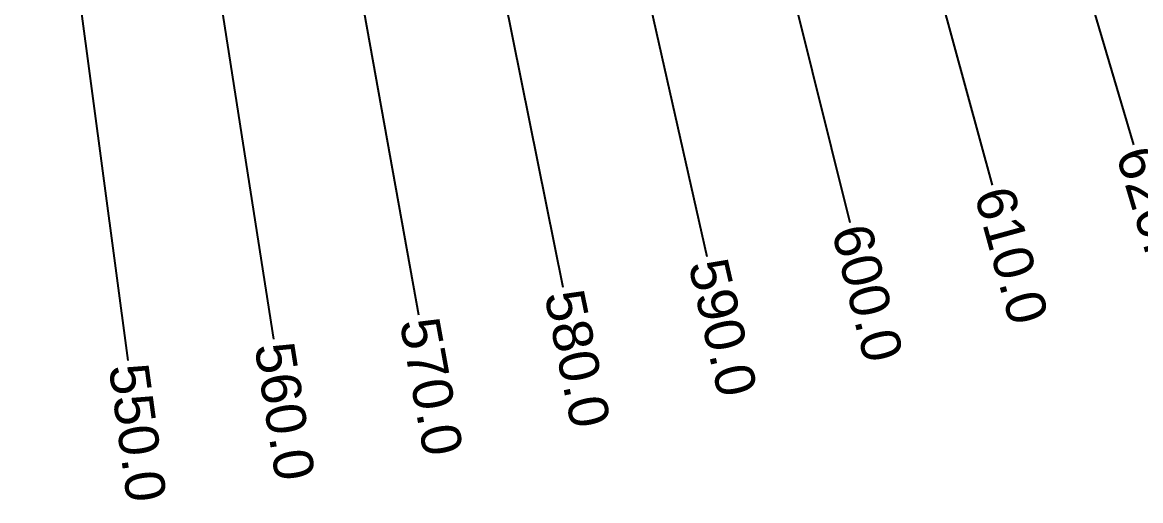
# Model space of a CAD drawing. Extents: x 524988 to 526146, y 9523518 to 9523888.
# Drawn here: x 525720.7 to 525805.2, y 9523557.3 to 9523593.4 of the extents above; entities that cross this region are included whole.
import ezdxf
from ezdxf.enums import TextEntityAlignment as Align

# ---------------------------------------------------------------- set-up
doc = ezdxf.new("R2010")
doc.units = 0
doc.layers.add('Route - Route de la corniche de Brazzaville - Tabulations', color=7, linetype='Continuous')
doc.layers.add('Route - Route de la corniche de Brazzaville - Textes - Tabulations', color=1, linetype='Continuous')
doc.styles.add('Affichages route', font='arial.ttf', dxfattribs={"height": 0.5})

msp = doc.modelspace()

# ---------------------------------------------------------------- linework, layer by layer
at = {"layer": 'Route - Route de la corniche de Brazzaville - Tabulations'}
for p, q in [((525787.553, 9523641.647), (525804.644, 9523584.132)), ((525778.15, 9523638.966), (525793.959, 9523581.086)), ((525768.69, 9523636.494), (525783.209, 9523578.278)), ((525759.177, 9523634.234), (525772.399, 9523575.709)), ((525749.616, 9523632.185), (525761.535, 9523573.381)), ((525740.013, 9523630.35), (525750.621, 9523571.295)), ((525730.371, 9523628.728), (525739.664, 9523569.452)), ((525720.695, 9523627.321), (525728.669, 9523567.853))]:
    msp.add_line(p, q, dxfattribs=at)

# ---------------------------------------------------------------- texts
at = {"layer": 'Route - Route de la corniche de Brazzaville - Textes - Tabulations', "style": 'Affichages route'}
for s, rotation, p in [('620.0', 286.68798, (525804.715, 9523583.893)), ('610.0', 285.41474, (525794.025, 9523580.845)), ('600.0', 284.1415, (525783.269, 9523578.035)), ('590.0', 282.86826, (525772.454, 9523575.465)), ('580.0', 281.59502, (525761.584, 9523573.136)), ('570.0', 280.32178, (525750.666, 9523571.049)), ('560.0', 279.04854, (525739.703, 9523569.205)), ('550.0', 277.7753, (525728.702, 9523567.605))]:
    msp.add_text(s, height=3, rotation=rotation, dxfattribs=at).set_placement(p, align=Align.MIDDLE_LEFT)

doc.saveas('drawing.dxf')
